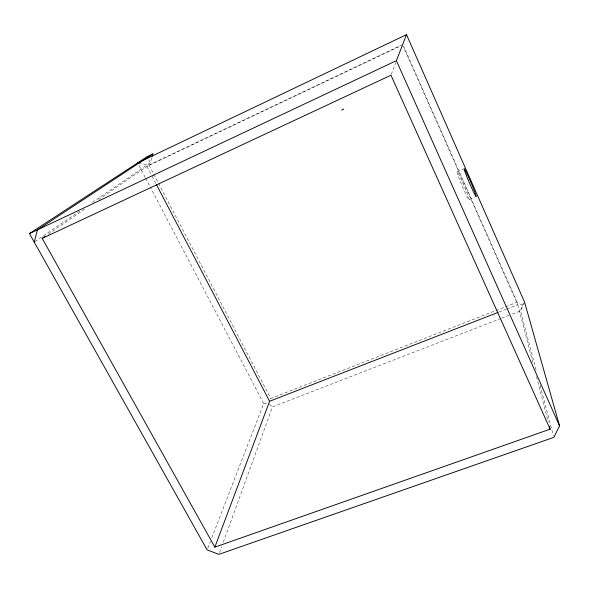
<?xml version="1.0" encoding="UTF-8"?>
<svg xmlns="http://www.w3.org/2000/svg" width="589" height="589" viewBox="0 0 589 589"><rect width="100%" height="100%" fill="white"/><g stroke="black" fill="none" stroke-linecap="round" stroke-linejoin="round"><path stroke-width="0.44" stroke-dasharray="2.94 2.21" d="M270.469 398.613L517.135 302.253L522.222 305.271L520.529 310.904L536.13 370.157M92.495 202.329L150.261 162.873L151.94 157.182M219.513 552.637L221.707 546.599M223.275 542.285L272.508 406.881L500.79 318.546M391.28 74.376L395.808 62.625M207.784 548.16L210.435 541.32M211.76 537.897L263.717 403.583L150.305 187.155M524.571 302.098L520.529 310.904L511.09 314.563M522.222 305.271L523.628 303.372M48.239 234.245L85.906 208.351M98.716 199.546L146.933 166.4L400.932 45.787M34.994 241.6L79.633 211.112M138.525 163.109L149.01 165.045L402.839 44.484M457.123 171.745L463.44 169.014M469.043 199.752A15.233 0.891 66.8 0 0 460.922 178.754A15.233 0.891 66.8 0 0 459.229 178.725A15.233 0.891 66.8 0 0 469.043 199.752L474.587 197.396M498.957 312.06L505.804 309.394M506.665 309.063L517.79 304.734L403.332 46.678M501.651 318.215L510.229 314.894M263.717 403.583L267.001 403.686M269.283 404.26L272.508 406.881M145.188 177.392L138.474 164.53M145.616 178.209L149.878 186.345M148.656 159.796L150.261 162.873M149.01 165.045L270.675 398.304M146.933 166.4L151.616 175.375M152.043 176.185L155.879 183.525M403.583 46.163L517.135 302.253M540.091 385.191L553.365 435.595M517.79 304.734L532.817 362.507M536.513 376.732L548.3 422.063"/><path stroke-width="0.88" d="M34.236 242.116L37.431 229.835L152.904 153.928L152.183 156.372M549.456 426.502L550.148 429.167L214.86 547.152L269.6 401.278L156.306 184.342M29.45 233.597L396.39 60.667L406.506 34.641L524.571 302.098L559.55 425.862L553.837 437.362L218.887 554.359L207.129 549.876L29.45 233.597L147.059 156.726L152.904 153.928M214.86 547.152L42.209 238.39L45.22 236.314M341.723 110.136L342.415 109.731M342.71 109.554L343.733 109.031M137.657 162.947L406.506 34.641M42.209 238.39L390.963 75.215L550.148 429.167M269.6 401.278L498.103 312.391M396.39 60.667L559.55 425.862M466.444 175.625A15.262 0.766 66.8 0 0 476.177 196.726A15.262 0.766 66.8 0 0 467.938 175.736A15.262 0.766 66.8 0 0 466.444 175.625"/></g></svg>
